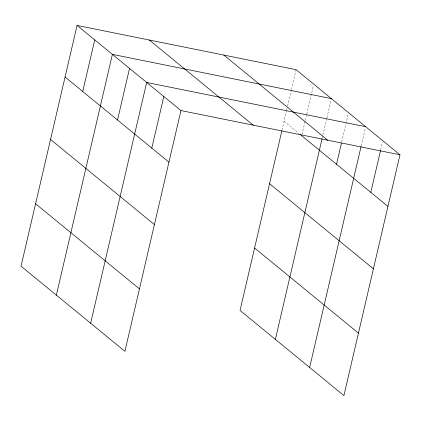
<?xml version="1.0" encoding="UTF-8"?>
<svg xmlns="http://www.w3.org/2000/svg" width="421" height="421" viewBox="0 0 421 421"><rect width="100%" height="100%" fill="white"/><g stroke="black" fill="none" stroke-linecap="round" stroke-linejoin="round"><path stroke-width="0.32" stroke-dasharray="2.1 1.58" d="M281.996 130.194L286.59 110.449M286.738 109.813L287.038 108.539M287.627 105.992L291.337 90.062M291.485 89.426L296.079 69.681M302.025 134.478L305.141 121.095M305.288 120.459L306.62 114.728M306.767 114.091L313.44 85.421M322.202 138.12L322.796 135.567M322.944 134.93L326.801 118.369M326.949 117.733L331.248 99.256M341.715 141.972L348.235 113.938M361.223 145.824L365.375 127.984M380.737 149.676L382.515 142.03M284.07 121.28L299.205 133.683"/><path stroke-width="0.63" d="M77.08 25.428L21.05 266.198L124.921 351.319L180.951 110.555L77.08 25.428L296.079 69.681L399.95 154.802L343.92 395.572L240.049 310.445L281.849 130.836M82.726 91.504L94.736 39.9M56.367 295.142L112.396 54.372L331.395 98.619M117.527 120.017L129.531 68.418M90.641 323.233L146.671 82.463L365.67 126.71M151.802 148.108L163.811 96.509M275.366 339.389L322.054 138.756M336.526 164.269L341.42 143.245M309.645 367.48L361.076 146.461M370.801 192.355L380.589 150.313M180.951 110.555L399.95 154.802M223.809 55.077L327.68 140.198M300.215 134.51L387.941 206.401M149.35 40.032L253.221 125.158M269.545 183.703L373.416 268.83M65.071 77.032L168.942 162.153M254.579 248.022L358.45 333.143M50.546 139.456L154.418 224.582M35.574 203.775L139.446 288.895"/></g></svg>
